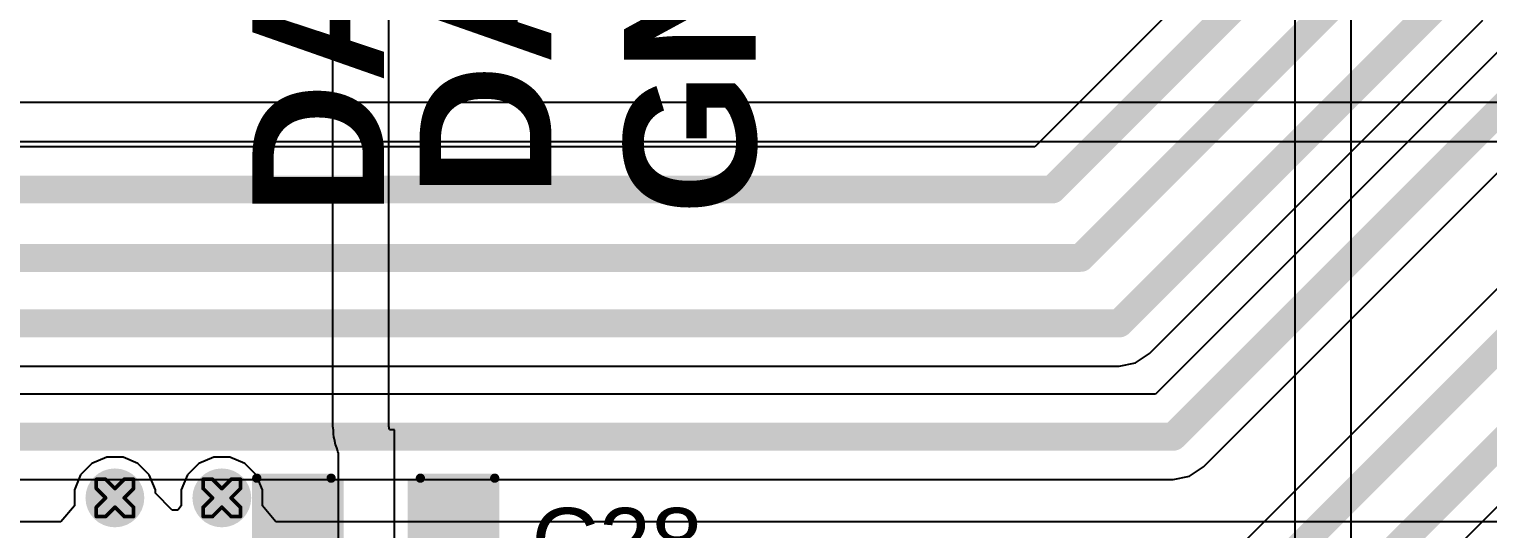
# Model space of a CAD drawing. Header units: inches. Extents: x 0 to 5379, y 0 to 5429.
# Drawn here: x 88.13 to 108.06, y 63.55 to 70.37 of the extents above; entities that cross this region are included whole.
import ezdxf

# ---------------------------------------------------------------- set-up
doc = ezdxf.new("R2010")
doc.units = ezdxf.units.IN
for name, color, linetype in [('Bottom Layer', 5, 'Continuous'), ('Bottom Solder', 6, 'Continuous'), ('Drill Drawing', 1, 'Continuous'), ('GND01', 16, 'Continuous'), ('GND02', 76, 'Continuous'), ('PWR', 156, 'Continuous'), ('SIG 01', 90, 'Continuous'), ('Top Layer', 1, 'Continuous'), ('Top Overlay', 2, 'Continuous'), ('Top Paste', 8, 'Continuous'), ('Top Solder', 216, 'Continuous'), ('Via Holes', 16, 'Continuous')]:
    doc.layers.add(name, color=color, linetype=linetype)
doc.styles.add('Arial', font='', dxfattribs={"height": 0.2})
doc.styles.add('Arial_Bold', font='', dxfattribs={"height": 0.2})
doc.styles.get('Arial').set_extended_font_data('Arial')
doc.styles.get('Arial_Bold').set_extended_font_data('Arial', bold=True)

# ---------------------------------------------------------------- blocks, each defined once
blk = doc.blocks.new('C___0805_57')
at = {"layer": 'Top Layer'}
for points in [[(-1.524, 0.762), (-0.508, 0.762), (-0.508, -0.762), (-1.524, -0.762)], [(0.508, 0.762), (1.524, 0.762), (1.524, -0.762), (0.508, -0.762)]]:
    blk.add_hatch(color=1, dxfattribs=at).paths.add_polyline_path(points)
at = {"layer": 'Top Paste'}
for points in [[(-1.524, 0.762), (-0.508, 0.762), (-0.508, -0.762), (-1.524, -0.762)], [(0.508, 0.762), (1.524, 0.762), (1.524, -0.762), (0.508, -0.762)]]:
    blk.add_hatch(color=8, dxfattribs=at).paths.add_polyline_path(points)
at = {"layer": 'Top Solder'}
for points in [[(-1.594, 0.832), (-0.438, 0.832), (-0.438, -0.832), (-1.594, -0.832)], [(0.438, 0.832), (1.594, 0.832), (1.594, -0.832), (0.438, -0.832)]]:
    blk.add_hatch(color=216, dxfattribs=at).paths.add_polyline_path(points)
at = {"layer": 'Top Overlay'}
for points in [[(-1.626, -0.864, 0.127, 0.127, 0), (-1.626, 0.864, 0.127, 0.127, 0)], [(-1.626, 0.864, 0.127, 0.127, 0), (-0.61, 0.864, 0.127, 0.127, 0)], [(0.61, 0.864, 0.127, 0.127, 0), (1.626, 0.864, 0.127, 0.127, 0)], [(1.626, -0.864, 0.127, 0.127, 0), (1.626, 0.864, 0.127, 0.127, 0)], [(-1.626, -0.864, 0.127, 0.127, 0), (-0.61, -0.864, 0.127, 0.127, 0)], [(0.61, -0.864, 0.127, 0.127, 0), (1.626, -0.864, 0.127, 0.127, 0)]]:
    blk.add_lwpolyline(points, format="xyseb", dxfattribs=at)
for points in [[(-1.657, 0.864, 0.0635, 0.0635, 1), (-1.594, 0.864, 0.0635, 0.0635, 1)], [(-1.657, 0.864, 0.0635, 0.0635, 1), (-1.594, 0.864, 0.0635, 0.0635, 1)], [(-0.641, 0.864, 0.0635, 0.0635, 1), (-0.578, 0.864, 0.0635, 0.0635, 1)], [(0.578, 0.864, 0.0635, 0.0635, 1), (0.641, 0.864, 0.0635, 0.0635, 1)], [(1.594, 0.864, 0.0635, 0.0635, 1), (1.657, 0.864, 0.0635, 0.0635, 1)], [(1.594, 0.864, 0.0635, 0.0635, 1), (1.657, 0.864, 0.0635, 0.0635, 1)], [(-1.657, -0.864, 0.0635, 0.0635, 1), (-1.594, -0.864, 0.0635, 0.0635, 1)], [(-1.657, -0.864, 0.0635, 0.0635, 1), (-1.594, -0.864, 0.0635, 0.0635, 1)], [(-0.641, -0.864, 0.0635, 0.0635, 1), (-0.578, -0.864, 0.0635, 0.0635, 1)], [(0.578, -0.864, 0.0635, 0.0635, 1), (0.641, -0.864, 0.0635, 0.0635, 1)], [(1.594, -0.864, 0.0635, 0.0635, 1), (1.657, -0.864, 0.0635, 0.0635, 1)], [(1.594, -0.864, 0.0635, 0.0635, 1), (1.657, -0.864, 0.0635, 0.0635, 1)]]:
    blk.add_lwpolyline(points, format="xyseb", close=True, dxfattribs=at)

msp = doc.modelspace()

# ---------------------------------------------------------------- hatches: boundary and pattern name
at = {"layer": 'Bottom Layer'}
h = msp.add_hatch(color=5, dxfattribs=at)
edge = h.paths.add_edge_path()
edge.add_arc((89.306, 63.968), 0.3, 0, 360)
h = msp.add_hatch(color=5, dxfattribs=at)
edge = h.paths.add_edge_path()
edge.add_arc((90.767, 63.968), 0.3, 0, 360)
at = {"layer": 'Bottom Solder'}
h = msp.add_hatch(color=6, dxfattribs=at)
edge = h.paths.add_edge_path()
edge.add_arc((89.306, 63.968), 0.402, 0, 360)
h = msp.add_hatch(color=6, dxfattribs=at)
edge = h.paths.add_edge_path()
edge.add_arc((90.767, 63.968), 0.402, 0, 360)
at = {"layer": 'GND01'}
h = msp.add_hatch(color=16, dxfattribs=at)
edge = h.paths.add_edge_path()
edge.add_arc((89.306, 63.968), 0.3, 0, 360)
h = msp.add_hatch(color=16, dxfattribs=at)
edge = h.paths.add_edge_path()
edge.add_arc((90.767, 63.968), 0.3, 0, 360)
at = {"layer": 'GND02'}
h = msp.add_hatch(color=76, dxfattribs=at)
edge = h.paths.add_edge_path()
edge.add_arc((89.306, 63.968), 0.3, 0, 360)
h = msp.add_hatch(color=76, dxfattribs=at)
edge = h.paths.add_edge_path()
edge.add_arc((90.767, 63.968), 0.3, 0, 360)
at = {"layer": 'PWR'}
h = msp.add_hatch(color=156, dxfattribs=at)
edge = h.paths.add_edge_path()
edge.add_arc((89.306, 63.968), 0.3, 0, 360)
h = msp.add_hatch(color=156, dxfattribs=at)
edge = h.paths.add_edge_path()
edge.add_arc((90.767, 63.968), 0.3, 0, 360)
at = {"layer": 'SIG 01'}
h = msp.add_hatch(color=90, dxfattribs=at)
edge = h.paths.add_edge_path()
edge.add_arc((89.306, 63.968), 0.3, 0, 360)
h = msp.add_hatch(color=90, dxfattribs=at)
edge = h.paths.add_edge_path()
edge.add_arc((90.767, 63.968), 0.3, 0, 360)
at = {"layer": 'Top Layer'}
h = msp.add_hatch(color=1, dxfattribs=at)
edge = h.paths.add_edge_path()
edge.add_arc((89.306, 63.968), 0.3, 0, 360)
h = msp.add_hatch(color=1, dxfattribs=at)
edge = h.paths.add_edge_path()
edge.add_arc((90.767, 63.968), 0.3, 0, 360)
at = {"layer": 'Top Solder'}
h = msp.add_hatch(color=216, dxfattribs=at)
edge = h.paths.add_edge_path()
edge.add_arc((89.306, 63.968), 0.402, 0, 360)
h = msp.add_hatch(color=216, dxfattribs=at)
edge = h.paths.add_edge_path()
edge.add_arc((90.767, 63.968), 0.402, 0, 360)
at = {"layer": 'Via Holes'}
h = msp.add_hatch(color=7, dxfattribs=at)
edge = h.paths.add_edge_path()
edge.add_arc((89.306, 63.968), 0.15, 0, 360)
h = msp.add_hatch(color=7, dxfattribs=at)
edge = h.paths.add_edge_path()
edge.add_arc((90.767, 63.968), 0.15, 0, 360)

# ---------------------------------------------------------------- linework, layer by layer
at = {"layer": 'Bottom Layer'}
for p, q in [((105.429, 77.546), (105.429, 57.912)), ((106.197, 57.912), (106.197, 77.546))]:
    msp.add_line(p, q, dxfattribs=at)
at = {"layer": 'Drill Drawing'}
for points in [[(89.052, 64.095, 0.0508, 0.0508, 0), (89.052, 64.222, 0.0508, 0.0508, 0)], [(89.052, 64.222, 0.0508, 0.0508, 0), (89.179, 64.222, 0.0508, 0.0508, 0)], [(89.179, 64.222, 0.0508, 0.0508, 0), (89.306, 64.095, 0.0508, 0.0508, 0)], [(89.306, 64.095, 0.0508, 0.0508, 0), (89.433, 64.222, 0.0508, 0.0508, 0)], [(89.433, 64.222, 0.0508, 0.0508, 0), (89.56, 64.222, 0.0508, 0.0508, 0)], [(89.56, 64.095, 0.0508, 0.0508, 0), (89.56, 64.222, 0.0508, 0.0508, 0)], [(90.513, 64.095, 0.0508, 0.0508, 0), (90.513, 64.222, 0.0508, 0.0508, 0)], [(90.513, 64.222, 0.0508, 0.0508, 0), (90.64, 64.222, 0.0508, 0.0508, 0)], [(90.64, 64.222, 0.0508, 0.0508, 0), (90.767, 64.095, 0.0508, 0.0508, 0)], [(90.767, 64.095, 0.0508, 0.0508, 0), (90.894, 64.222, 0.0508, 0.0508, 0)], [(90.894, 64.222, 0.0508, 0.0508, 0), (91.021, 64.222, 0.0508, 0.0508, 0)], [(91.021, 64.095, 0.0508, 0.0508, 0), (91.021, 64.222, 0.0508, 0.0508, 0)], [(89.052, 64.095, 0.0508, 0.0508, 0), (89.179, 63.968, 0.0508, 0.0508, 0)], [(89.052, 63.841, 0.0508, 0.0508, 0), (89.179, 63.968, 0.0508, 0.0508, 0)], [(89.433, 63.968, 0.0508, 0.0508, 0), (89.56, 64.095, 0.0508, 0.0508, 0)], [(89.433, 63.968, 0.0508, 0.0508, 0), (89.56, 63.841, 0.0508, 0.0508, 0)], [(90.513, 64.095, 0.0508, 0.0508, 0), (90.64, 63.968, 0.0508, 0.0508, 0)], [(90.513, 63.841, 0.0508, 0.0508, 0), (90.64, 63.968, 0.0508, 0.0508, 0)], [(90.894, 63.968, 0.0508, 0.0508, 0), (91.021, 64.095, 0.0508, 0.0508, 0)], [(90.894, 63.968, 0.0508, 0.0508, 0), (91.021, 63.841, 0.0508, 0.0508, 0)], [(89.052, 63.714, 0.0508, 0.0508, 0), (89.052, 63.841, 0.0508, 0.0508, 0)], [(89.179, 63.714, 0.0508, 0.0508, 0), (89.306, 63.841, 0.0508, 0.0508, 0)], [(89.306, 63.841, 0.0508, 0.0508, 0), (89.433, 63.714, 0.0508, 0.0508, 0)], [(89.56, 63.714, 0.0508, 0.0508, 0), (89.56, 63.841, 0.0508, 0.0508, 0)], [(90.513, 63.714, 0.0508, 0.0508, 0), (90.513, 63.841, 0.0508, 0.0508, 0)], [(90.64, 63.714, 0.0508, 0.0508, 0), (90.767, 63.841, 0.0508, 0.0508, 0)], [(90.767, 63.841, 0.0508, 0.0508, 0), (90.894, 63.714, 0.0508, 0.0508, 0)], [(91.021, 63.714, 0.0508, 0.0508, 0), (91.021, 63.841, 0.0508, 0.0508, 0)], [(89.052, 63.714, 0.0508, 0.0508, 0), (89.179, 63.714, 0.0508, 0.0508, 0)], [(89.433, 63.714, 0.0508, 0.0508, 0), (89.56, 63.714, 0.0508, 0.0508, 0)], [(90.513, 63.714, 0.0508, 0.0508, 0), (90.64, 63.714, 0.0508, 0.0508, 0)], [(90.894, 63.714, 0.0508, 0.0508, 0), (91.021, 63.714, 0.0508, 0.0508, 0)]]:
    msp.add_lwpolyline(points, format="xyseb", dxfattribs=at)
for points in [[(89.04, 64.222, 0.0254, 0.0254, 1), (89.065, 64.222, 0.0254, 0.0254, 1)], [(89.04, 64.222, 0.0254, 0.0254, 1), (89.065, 64.222, 0.0254, 0.0254, 1)], [(89.167, 64.222, 0.0254, 0.0254, 1), (89.192, 64.222, 0.0254, 0.0254, 1)], [(89.167, 64.222, 0.0254, 0.0254, 1), (89.192, 64.222, 0.0254, 0.0254, 1)], [(89.421, 64.222, 0.0254, 0.0254, 1), (89.446, 64.222, 0.0254, 0.0254, 1)], [(89.421, 64.222, 0.0254, 0.0254, 1), (89.446, 64.222, 0.0254, 0.0254, 1)], [(89.548, 64.222, 0.0254, 0.0254, 1), (89.573, 64.222, 0.0254, 0.0254, 1)], [(89.548, 64.222, 0.0254, 0.0254, 1), (89.573, 64.222, 0.0254, 0.0254, 1)], [(90.5, 64.222, 0.0254, 0.0254, 1), (90.526, 64.222, 0.0254, 0.0254, 1)], [(90.5, 64.222, 0.0254, 0.0254, 1), (90.526, 64.222, 0.0254, 0.0254, 1)], [(90.627, 64.222, 0.0254, 0.0254, 1), (90.653, 64.222, 0.0254, 0.0254, 1)], [(90.627, 64.222, 0.0254, 0.0254, 1), (90.653, 64.222, 0.0254, 0.0254, 1)], [(90.881, 64.222, 0.0254, 0.0254, 1), (90.907, 64.222, 0.0254, 0.0254, 1)], [(90.881, 64.222, 0.0254, 0.0254, 1), (90.907, 64.222, 0.0254, 0.0254, 1)], [(91.008, 64.222, 0.0254, 0.0254, 1), (91.034, 64.222, 0.0254, 0.0254, 1)], [(91.008, 64.222, 0.0254, 0.0254, 1), (91.034, 64.222, 0.0254, 0.0254, 1)], [(89.04, 64.095, 0.0254, 0.0254, 1), (89.065, 64.095, 0.0254, 0.0254, 1)], [(89.04, 64.095, 0.0254, 0.0254, 1), (89.065, 64.095, 0.0254, 0.0254, 1)], [(89.167, 63.968, 0.0254, 0.0254, 1), (89.192, 63.968, 0.0254, 0.0254, 1)], [(89.167, 63.968, 0.0254, 0.0254, 1), (89.192, 63.968, 0.0254, 0.0254, 1)], [(89.294, 64.095, 0.0254, 0.0254, 1), (89.319, 64.095, 0.0254, 0.0254, 1)], [(89.294, 64.095, 0.0254, 0.0254, 1), (89.319, 64.095, 0.0254, 0.0254, 1)], [(89.421, 63.968, 0.0254, 0.0254, 1), (89.446, 63.968, 0.0254, 0.0254, 1)], [(89.421, 63.968, 0.0254, 0.0254, 1), (89.446, 63.968, 0.0254, 0.0254, 1)], [(89.548, 64.095, 0.0254, 0.0254, 1), (89.573, 64.095, 0.0254, 0.0254, 1)], [(89.548, 64.095, 0.0254, 0.0254, 1), (89.573, 64.095, 0.0254, 0.0254, 1)], [(90.5, 64.095, 0.0254, 0.0254, 1), (90.526, 64.095, 0.0254, 0.0254, 1)], [(90.5, 64.095, 0.0254, 0.0254, 1), (90.526, 64.095, 0.0254, 0.0254, 1)], [(90.627, 63.968, 0.0254, 0.0254, 1), (90.653, 63.968, 0.0254, 0.0254, 1)], [(90.627, 63.968, 0.0254, 0.0254, 1), (90.653, 63.968, 0.0254, 0.0254, 1)], [(90.754, 64.095, 0.0254, 0.0254, 1), (90.78, 64.095, 0.0254, 0.0254, 1)], [(90.754, 64.095, 0.0254, 0.0254, 1), (90.78, 64.095, 0.0254, 0.0254, 1)], [(90.881, 63.968, 0.0254, 0.0254, 1), (90.907, 63.968, 0.0254, 0.0254, 1)], [(90.881, 63.968, 0.0254, 0.0254, 1), (90.907, 63.968, 0.0254, 0.0254, 1)], [(91.008, 64.095, 0.0254, 0.0254, 1), (91.034, 64.095, 0.0254, 0.0254, 1)], [(91.008, 64.095, 0.0254, 0.0254, 1), (91.034, 64.095, 0.0254, 0.0254, 1)], [(89.04, 63.841, 0.0254, 0.0254, 1), (89.065, 63.841, 0.0254, 0.0254, 1)], [(89.04, 63.841, 0.0254, 0.0254, 1), (89.065, 63.841, 0.0254, 0.0254, 1)], [(89.294, 63.841, 0.0254, 0.0254, 1), (89.319, 63.841, 0.0254, 0.0254, 1)], [(89.294, 63.841, 0.0254, 0.0254, 1), (89.319, 63.841, 0.0254, 0.0254, 1)], [(89.548, 63.841, 0.0254, 0.0254, 1), (89.573, 63.841, 0.0254, 0.0254, 1)], [(89.548, 63.841, 0.0254, 0.0254, 1), (89.573, 63.841, 0.0254, 0.0254, 1)], [(90.5, 63.841, 0.0254, 0.0254, 1), (90.526, 63.841, 0.0254, 0.0254, 1)], [(90.5, 63.841, 0.0254, 0.0254, 1), (90.526, 63.841, 0.0254, 0.0254, 1)], [(90.754, 63.841, 0.0254, 0.0254, 1), (90.78, 63.841, 0.0254, 0.0254, 1)], [(90.754, 63.841, 0.0254, 0.0254, 1), (90.78, 63.841, 0.0254, 0.0254, 1)], [(91.008, 63.841, 0.0254, 0.0254, 1), (91.034, 63.841, 0.0254, 0.0254, 1)], [(91.008, 63.841, 0.0254, 0.0254, 1), (91.034, 63.841, 0.0254, 0.0254, 1)], [(89.04, 63.714, 0.0254, 0.0254, 1), (89.065, 63.714, 0.0254, 0.0254, 1)], [(89.04, 63.714, 0.0254, 0.0254, 1), (89.065, 63.714, 0.0254, 0.0254, 1)], [(89.167, 63.714, 0.0254, 0.0254, 1), (89.192, 63.714, 0.0254, 0.0254, 1)], [(89.167, 63.714, 0.0254, 0.0254, 1), (89.192, 63.714, 0.0254, 0.0254, 1)], [(89.421, 63.714, 0.0254, 0.0254, 1), (89.446, 63.714, 0.0254, 0.0254, 1)], [(89.421, 63.714, 0.0254, 0.0254, 1), (89.446, 63.714, 0.0254, 0.0254, 1)], [(89.548, 63.714, 0.0254, 0.0254, 1), (89.573, 63.714, 0.0254, 0.0254, 1)], [(89.548, 63.714, 0.0254, 0.0254, 1), (89.573, 63.714, 0.0254, 0.0254, 1)], [(90.5, 63.714, 0.0254, 0.0254, 1), (90.526, 63.714, 0.0254, 0.0254, 1)], [(90.5, 63.714, 0.0254, 0.0254, 1), (90.526, 63.714, 0.0254, 0.0254, 1)], [(90.627, 63.714, 0.0254, 0.0254, 1), (90.653, 63.714, 0.0254, 0.0254, 1)], [(90.627, 63.714, 0.0254, 0.0254, 1), (90.653, 63.714, 0.0254, 0.0254, 1)], [(90.881, 63.714, 0.0254, 0.0254, 1), (90.907, 63.714, 0.0254, 0.0254, 1)], [(90.881, 63.714, 0.0254, 0.0254, 1), (90.907, 63.714, 0.0254, 0.0254, 1)], [(91.008, 63.714, 0.0254, 0.0254, 1), (91.034, 63.714, 0.0254, 0.0254, 1)], [(91.008, 63.714, 0.0254, 0.0254, 1), (91.034, 63.714, 0.0254, 0.0254, 1)]]:
    msp.add_lwpolyline(points, format="xyseb", close=True, dxfattribs=at)
at = {"layer": 'PWR'}
for p, q in [((124.181, 69.367), (60.071, 69.367)), ((60.025, 68.834), (124.689, 68.834)), ((88.993, 64.438), (88.837, 64.282)), ((89.196, 64.522), (88.993, 64.438)), ((89.417, 64.522), (89.196, 64.522)), ((89.62, 64.438), (89.417, 64.522)), ((89.776, 64.282), (89.62, 64.438)), ((90.453, 64.438), (90.297, 64.282)), ((90.657, 64.522), (90.453, 64.438)), ((90.877, 64.522), (90.657, 64.522)), ((91.081, 64.438), (90.877, 64.522)), ((91.236, 64.282), (91.081, 64.438)), ((88.837, 64.282), (88.752, 64.078)), ((89.86, 64.078), (89.776, 64.282)), ((90.297, 64.282), (90.213, 64.078)), ((91.321, 64.078), (91.236, 64.282)), ((88.752, 64.078), (88.752, 63.858)), ((89.86, 64.033), (89.86, 64.078)), ((90.09, 63.8), (89.86, 64.033)), ((90.213, 64.078), (90.213, 63.858)), ((91.321, 63.858), (91.321, 64.078)), ((88.752, 63.858), (88.568, 63.64)), ((90.164, 63.8), (90.09, 63.8)), ((90.213, 63.858), (90.164, 63.8)), ((91.505, 63.64), (91.321, 63.858)), ((88.568, 63.64), (87.935, 63.64)), ((108.427, 63.64), (91.505, 63.64))]:
    msp.add_line(p, q, dxfattribs=at)
at = {"layer": 'SIG 01'}
for p, q in [((105.168, 72.058), (101.873, 68.762)), ((109.53, 71.39), (103.525, 65.385)), ((104.178, 64.391), (110.525, 70.737)), ((103.44, 65.939), (107.996, 70.494)), ((110.737, 69.371), (102.075, 60.71)), ((101.873, 68.762), (23.45, 68.762)), ((24.481, 65.768), (103.028, 65.768)), ((103.028, 65.768), (103.251, 65.812)), ((103.251, 65.812), (103.44, 65.939)), ((103.525, 65.385), (51.179, 65.385)), ((103.989, 64.264), (104.178, 64.391)), ((51.179, 64.22), (103.766, 64.22)), ((103.118, 58.775), (108.538, 64.195)), ((103.766, 64.22), (103.989, 64.264))]:
    msp.add_line(p, q, dxfattribs=at)
for points in [[(102.114, 68.18, 0.381, 0.381, 0), (105.751, 71.816, 0.381, 0.381, 0)], [(102.501, 67.246, 0.381, 0.381, 0), (106.629, 71.374, 0.381, 0.381, 0)], [(103.766, 64.803, 0.381, 0.381, 0), (110.113, 71.149, 0.381, 0.381, 0)], [(103.028, 66.351, 0.381, 0.381, 0), (107.584, 70.906, 0.381, 0.381, 0)], [(102.317, 60.127, 0.381, 0.381, 0), (111.319, 69.13, 0.381, 0.381, 0)], [(102.706, 59.187, 0.381, 0.381, 0), (112.259, 68.741, 0.381, 0.381, 0)], [(23.45, 68.18, 0.381, 0.381, 0), (102.114, 68.18, 0.381, 0.381, 0)], [(23.837, 67.246, 0.381, 0.381, 0), (102.501, 67.246, 0.381, 0.381, 0)], [(24.239, 66.351, 0.381, 0.381, 0), (103.028, 66.351, 0.381, 0.381, 0)], [(50.827, 64.803, 0.381, 0.381, 0), (103.766, 64.803, 0.381, 0.381, 0)]]:
    msp.add_lwpolyline(points, format="xyseb", dxfattribs=at)
for points in [[(102.019, 68.18, 0.191, 0.191, 1), (102.209, 68.18, 0.191, 0.191, 1)], [(102.019, 68.18, 0.191, 0.191, 1), (102.209, 68.18, 0.191, 0.191, 1)], [(102.406, 67.246, 0.191, 0.191, 1), (102.596, 67.246, 0.191, 0.191, 1)], [(102.406, 67.246, 0.191, 0.191, 1), (102.596, 67.246, 0.191, 0.191, 1)], [(102.933, 66.351, 0.191, 0.191, 1), (103.124, 66.351, 0.191, 0.191, 1)], [(102.933, 66.351, 0.191, 0.191, 1), (103.124, 66.351, 0.191, 0.191, 1)], [(103.671, 64.803, 0.191, 0.191, 1), (103.861, 64.803, 0.191, 0.191, 1)], [(103.671, 64.803, 0.191, 0.191, 1), (103.861, 64.803, 0.191, 0.191, 1)]]:
    msp.add_lwpolyline(points, format="xyseb", close=True, dxfattribs=at)
at = {"layer": 'Top Layer'}
for p, q in [((92.281, 72.263), (92.281, 64.948)), ((93.049, 64.998), (93.049, 72.227)), ((93.049, 64.948), (93.049, 64.998)), ((92.281, 64.948), (92.287, 64.897)), ((92.287, 64.897), (92.287, 64.846)), ((92.287, 64.846), (92.288, 64.843)), ((92.288, 64.843), (92.294, 64.796)), ((92.294, 64.796), (92.306, 64.751)), ((93.049, 64.947), (93.049, 64.948)), ((93.05, 64.946), (93.049, 64.947)), ((93.056, 64.897), (93.05, 64.946)), ((93.124, 64.897), (93.056, 64.897)), ((93.056, 64.897), (93.056, 64.897)), ((93.124, 61.849), (93.124, 64.897)), ((92.306, 64.751), (92.307, 64.749)), ((92.307, 64.749), (92.307, 64.748)), ((92.307, 64.748), (92.307, 64.747)), ((92.307, 64.747), (92.307, 64.746)), ((92.307, 64.746), (92.314, 64.698)), ((92.314, 64.698), (92.333, 64.652)), ((92.333, 64.652), (92.346, 64.604)), ((92.346, 64.604), (92.346, 64.603)), ((92.346, 64.603), (92.346, 64.603)), ((92.346, 64.603), (92.346, 64.602)), ((92.346, 64.602), (92.356, 64.586)), ((92.356, 64.586), (92.356, 62.04))]:
    msp.add_line(p, q, dxfattribs=at)

# ---------------------------------------------------------------- block references
msp.add_blockref('C___0805_57', (92.87, 63.373))

# ---------------------------------------------------------------- texts
at = {"layer": 'Top Overlay', "style": 'Arial_Bold'}
for s, p in [('DAC2', (95.269, 68.073)), ('DAC1', (92.984, 67.819)), ('GND', (98.063, 67.831))]:
    msp.add_text(s, height=1.8, rotation=90, dxfattribs=at).set_placement(p)
at = {"layer": 'Top Overlay', "style": 'Arial'}
msp.add_text('C28', height=0.9144, dxfattribs=at).set_placement((94.996, 62.916))

doc.saveas('drawing.dxf')
